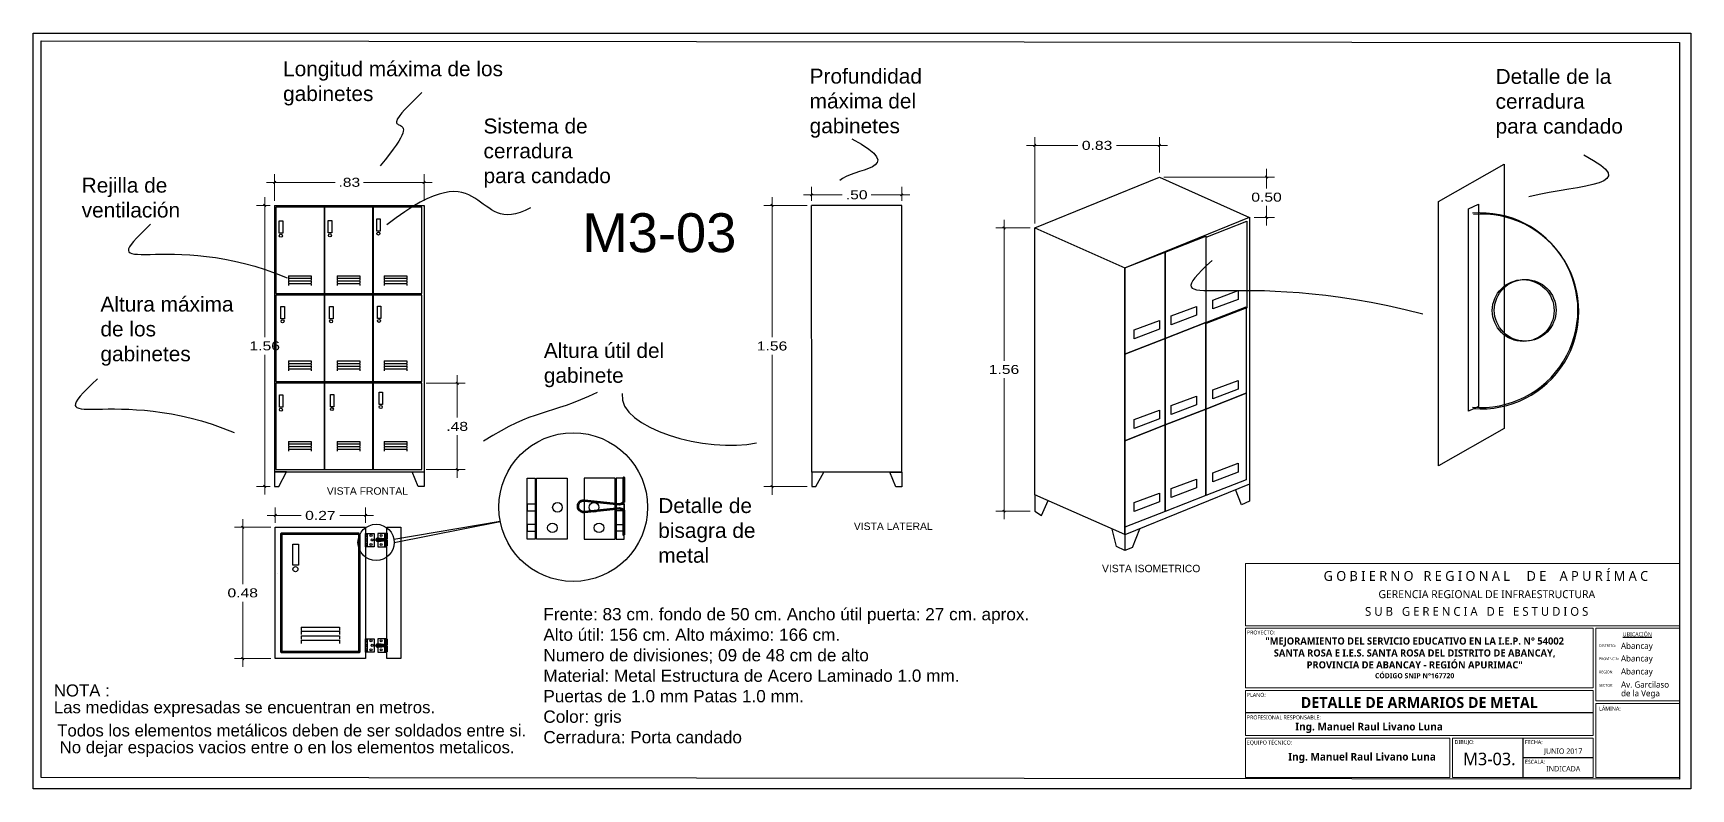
# Model space of a CAD drawing. Header units: inches. Extents: x 2.8 to 12, y 0.4 to 15.1.
# Drawn here: x 2.79 to 12, y 5.68 to 9.88 of the extents above; entities that cross this region are included whole.
import ezdxf

# ---------------------------------------------------------------- set-up
doc = ezdxf.new("R2010")
doc.units = ezdxf.units.IN
doc.header["$MEASUREMENT"] = 0
doc.layers.add('LINEAS_IND.', color=252, linetype='Continuous', lineweight=5)
doc.layers.add('MEMBRETE', color=7, linetype='Continuous')
doc.layers.add('PDF_Texto', color=7, linetype='Continuous')
doc.styles.add('Generales', font='trebuc.ttf', dxfattribs={"height": 0.1})
doc.styles.add('PDF Arial', font='arial.ttf')
doc.styles.add('Santa Rosa 1 50', font='trebuc.ttf')
doc.styles.get("Standard").update_dxf_attribs({"font": 'arial.ttf'})
doc.styles.add('TM-DIM', font='GOTHIC.TTF', dxfattribs={"width": 1.3})
doc.dimstyles.new('TM-25-4', dxfattribs={"dimscale": 0.25, "dimtxt": 0.2, "dimasz": 0.051, "dimexe": 0.18, "dimexo": 0.1, "dimgap": 0.09, "dimtad": 0, "dimtih": 1, "dimtoh": 1, "dimzin": 4, "dimdsep": 46, "dimtxsty": 'TM-DIM', "dimblk": 'OBLIQUE', "dimcen": 0.05, "dimdle": 0.18, "dimclrd": 1, "dimclre": 1, "dimclrt": 7, "dimadec": 0, "dimazin": 0, "dimtfac": 1, "dimtix": 1, "dimtmove": 2, "dimatfit": 3, "dimldrblk": 'OBLIQUE', "dimfxl": 1, "dimtolj": 1, "dimtzin": 4, "dimlwd": 0, "dimlwe": 0, "dimarcsym": 0})

# ---------------------------------------------------------------- blocks, each defined once
blk = doc.blocks.new('_Oblique')
at = {"color": 0, "linetype": 'ByBlock', "lineweight": -2}
blk.add_line((-0.5, -0.5), (0.5, 0.5), dxfattribs=at)
blk = doc.blocks.new('*D12')
at = {"color": 1, "lineweight": 0, "transparency": 16777216}
for p, q in [((4.0807, 8.9685), (4.0807, 8.1923)), ((4.1104, 8.9235), (4.0357, 8.9235)), ((4.0807, 7.3185), (4.0807, 8.0947)), ((4.1104, 7.3635), (4.0357, 7.3635))]:
    blk.add_line(p, q, dxfattribs=at)
at = {"layer": 'Defpoints', "color": 0, "transparency": 16777216}
for p in [(4.1354, 8.9235), (4.0807, 7.3635), (4.1354, 7.3635)]:
    blk.add_point(p, dxfattribs=at)
at = {"color": 1, "lineweight": 0, "transparency": 16777216, "xscale": 0.01275, "yscale": 0.01275, "zscale": 0.01275}
for p, rotation in [((4.0807, 8.9235), 90), ((4.0807, 7.3635), 270)]:
    blk.add_blockref('_Oblique', p, dxfattribs=dict(at, rotation=rotation))
at = {"color": 7, "transparency": 16777216, "insert": (4.0807, 8.1435), "char_height": 0.05, "attachment_point": 5, "style": 'TM-DIM'}
blk.add_mtext('\\A1;1.56', dxfattribs=at)
blk = doc.blocks.new('*D13')
at = {"color": 1, "lineweight": 0, "transparency": 16777216}
for p, q in [((7.1172, 8.9485), (7.1172, 9.0274)), ((7.6172, 8.9485), (7.6172, 9.0274)), ((7.0722, 8.9824), (7.2876, 8.9824)), ((7.6622, 8.9824), (7.4468, 8.9824))]:
    blk.add_line(p, q, dxfattribs=at)
at = {"layer": 'Defpoints', "color": 0, "transparency": 16777216}
for p in [(7.6172, 8.9824), (7.1172, 8.9235), (7.6172, 8.9235)]:
    blk.add_point(p, dxfattribs=at)
at = {"color": 1, "lineweight": 0, "transparency": 16777216, "xscale": 0.01275, "yscale": 0.01275, "zscale": 0.01275, "rotation": 180}
blk.add_blockref('_Oblique', (7.1172, 8.9824), dxfattribs=at)
at = {"color": 1, "lineweight": 0, "transparency": 16777216, "xscale": 0.01275, "yscale": 0.01275, "zscale": 0.01275}
blk.add_blockref('_Oblique', (7.6172, 8.9824), dxfattribs=at)
at = {"color": 7, "transparency": 16777216, "insert": (7.3672, 8.9824), "char_height": 0.05, "attachment_point": 5, "style": 'TM-DIM'}
blk.add_mtext('\\A1;.50', dxfattribs=at)
blk = doc.blocks.new('*D14')
at = {"color": 1, "lineweight": 0, "transparency": 16777216}
for p, q in [((6.8974, 8.9685), (6.8974, 8.1914)), ((7.0922, 8.9235), (6.8524, 8.9235)), ((6.8974, 7.3168), (6.8974, 8.0939)), ((7.0922, 7.3618), (6.8524, 7.3618))]:
    blk.add_line(p, q, dxfattribs=at)
at = {"layer": 'Defpoints', "color": 0, "transparency": 16777216}
for p in [(7.1172, 8.9235), (6.8974, 7.3618), (7.1172, 7.3618)]:
    blk.add_point(p, dxfattribs=at)
at = {"color": 1, "lineweight": 0, "transparency": 16777216, "xscale": 0.01275, "yscale": 0.01275, "zscale": 0.01275}
for p, rotation in [((6.8974, 8.9235), 90), ((6.8974, 7.3618), 270)]:
    blk.add_blockref('_Oblique', p, dxfattribs=dict(at, rotation=rotation))
at = {"color": 7, "transparency": 16777216, "insert": (6.8974, 8.1426), "char_height": 0.05, "attachment_point": 5, "style": 'TM-DIM'}
blk.add_mtext('\\A1;1.56', dxfattribs=at)
blk = doc.blocks.new('*D18')
at = {"color": 1, "lineweight": 0, "transparency": 16777216}
for p, q in [((4.0904, 9.0516), (4.4711, 9.0516)), ((4.1354, 8.9485), (4.1354, 9.0966)), ((5.0104, 9.0516), (4.6297, 9.0516)), ((4.9654, 8.9485), (4.9654, 9.0966))]:
    blk.add_line(p, q, dxfattribs=at)
at = {"layer": 'Defpoints', "color": 0, "transparency": 16777216}
for p in [(4.9654, 9.0516), (4.1354, 8.9235), (4.9654, 8.9235)]:
    blk.add_point(p, dxfattribs=at)
at = {"color": 1, "lineweight": 0, "transparency": 16777216, "xscale": 0.01275, "yscale": 0.01275, "zscale": 0.01275, "rotation": 180}
blk.add_blockref('_Oblique', (4.1354, 9.0516), dxfattribs=at)
at = {"color": 1, "lineweight": 0, "transparency": 16777216, "xscale": 0.01275, "yscale": 0.01275, "zscale": 0.01275}
blk.add_blockref('_Oblique', (4.9654, 9.0516), dxfattribs=at)
at = {"color": 7, "transparency": 16777216, "insert": (4.5504, 9.0516), "char_height": 0.05, "attachment_point": 5, "style": 'TM-DIM'}
blk.add_mtext('\\A1;.83', dxfattribs=at)
blk = doc.blocks.new('*D19')
at = {"color": 1, "lineweight": 0, "transparency": 16777216}
for p, q in [((4.9776, 7.9362), (5.1943, 7.9362)), ((5.1493, 7.9812), (5.1493, 7.745)), ((5.1493, 7.4112), (5.1493, 7.6475)), ((4.9776, 7.4562), (5.1943, 7.4562))]:
    blk.add_line(p, q, dxfattribs=at)
at = {"layer": 'Defpoints', "color": 0, "transparency": 16777216}
for p in [(4.9526, 7.9362), (4.9526, 7.4562), (5.1493, 7.4562)]:
    blk.add_point(p, dxfattribs=at)
at = {"color": 1, "lineweight": 0, "transparency": 16777216, "xscale": 0.01275, "yscale": 0.01275, "zscale": 0.01275}
for p, rotation in [((5.1493, 7.9362), 90), ((5.1493, 7.4562), 270)]:
    blk.add_blockref('_Oblique', p, dxfattribs=dict(at, rotation=rotation))
at = {"color": 7, "transparency": 16777216, "insert": (5.1493, 7.6962), "char_height": 0.05, "attachment_point": 5, "style": 'TM-DIM'}
blk.add_mtext('\\A1;.48', dxfattribs=at)
blk = doc.blocks.new('*D31')
at = {"color": 1, "lineweight": 0, "transparency": 16777216}
for p, q in [((8.1852, 8.8436), (8.1852, 8.0609)), ((8.3309, 8.7986), (8.1402, 8.7986)), ((8.1852, 7.1807), (8.1852, 7.9634)), ((8.3309, 7.2257), (8.1402, 7.2257))]:
    blk.add_line(p, q, dxfattribs=at)
at = {"layer": 'Defpoints', "color": 0, "transparency": 16777216}
for p in [(8.3559, 8.7986), (8.1852, 7.2257), (8.3559, 7.2257)]:
    blk.add_point(p, dxfattribs=at)
at = {"color": 1, "lineweight": 0, "transparency": 16777216, "xscale": 0.01275, "yscale": 0.01275, "zscale": 0.01275}
for p, rotation in [((8.1852, 8.7986), 90), ((8.1852, 7.2257), 270)]:
    blk.add_blockref('_Oblique', p, dxfattribs=dict(at, rotation=rotation))
at = {"color": 7, "transparency": 16777216, "insert": (8.1852, 8.0122), "char_height": 0.05, "attachment_point": 5, "style": 'TM-DIM'}
blk.add_mtext('\\A1;1.56', dxfattribs=at)
blk = doc.blocks.new('*D32')
at = {"color": 1, "lineweight": 0, "transparency": 16777216}
for p, q in [((8.3559, 8.8236), (8.3559, 9.3017)), ((9.0479, 9.1059), (9.0479, 9.3017)), ((8.3109, 9.2567), (8.5948, 9.2567)), ((9.0929, 9.2567), (8.809, 9.2567))]:
    blk.add_line(p, q, dxfattribs=at)
at = {"layer": 'Defpoints', "color": 0, "transparency": 16777216}
for p in [(9.0479, 9.2567), (9.0479, 9.0809), (8.3559, 8.7986)]:
    blk.add_point(p, dxfattribs=at)
at = {"color": 1, "lineweight": 0, "transparency": 16777216, "xscale": 0.01275, "yscale": 0.01275, "zscale": 0.01275, "rotation": 180}
blk.add_blockref('_Oblique', (8.3559, 9.2567), dxfattribs=at)
at = {"color": 1, "lineweight": 0, "transparency": 16777216, "xscale": 0.01275, "yscale": 0.01275, "zscale": 0.01275}
blk.add_blockref('_Oblique', (9.0479, 9.2567), dxfattribs=at)
at = {"color": 7, "transparency": 16777216, "insert": (8.7019, 9.2567), "char_height": 0.05, "attachment_point": 5, "style": 'TM-DIM'}
blk.add_mtext('\\A1;0.83', dxfattribs=at)
blk = doc.blocks.new('*D33')
at = {"color": 1, "lineweight": 0, "transparency": 16777216}
for p, q in [((3.9584, 7.1816), (3.9584, 6.8204)), ((4.1139, 7.1366), (3.9134, 7.1366)), ((3.9584, 6.3618), (3.9584, 6.7229)), ((4.1139, 6.4068), (3.9134, 6.4068))]:
    blk.add_line(p, q, dxfattribs=at)
at = {"layer": 'Defpoints', "color": 0, "transparency": 16777216}
for p in [(4.1389, 7.1366), (3.9584, 6.4068), (4.1389, 6.4068)]:
    blk.add_point(p, dxfattribs=at)
at = {"color": 1, "lineweight": 0, "transparency": 16777216, "xscale": 0.01275, "yscale": 0.01275, "zscale": 0.01275}
for p, rotation in [((3.9584, 7.1366), 90), ((3.9584, 6.4068), 270)]:
    blk.add_blockref('_Oblique', p, dxfattribs=dict(at, rotation=rotation))
at = {"color": 7, "transparency": 16777216, "insert": (3.9584, 6.7717), "char_height": 0.05, "attachment_point": 5, "style": 'TM-DIM'}
blk.add_mtext('\\A1;0.48', dxfattribs=at)
blk = doc.blocks.new('*D34')
at = {"color": 1, "lineweight": 0, "transparency": 16777216}
for p, q in [((4.0939, 7.2019), (4.2821, 7.2019)), ((4.1389, 7.1616), (4.1389, 7.2469)), ((4.6855, 7.2019), (4.4973, 7.2019)), ((4.6405, 7.1616), (4.6405, 7.2469))]:
    blk.add_line(p, q, dxfattribs=at)
at = {"layer": 'Defpoints', "color": 0, "transparency": 16777216}
for p in [(4.6405, 7.2019), (4.1389, 7.1366), (4.6405, 7.1366)]:
    blk.add_point(p, dxfattribs=at)
at = {"color": 1, "lineweight": 0, "transparency": 16777216, "xscale": 0.01275, "yscale": 0.01275, "zscale": 0.01275, "rotation": 180}
blk.add_blockref('_Oblique', (4.1389, 7.2019), dxfattribs=at)
at = {"color": 1, "lineweight": 0, "transparency": 16777216, "xscale": 0.01275, "yscale": 0.01275, "zscale": 0.01275}
blk.add_blockref('_Oblique', (4.6405, 7.2019), dxfattribs=at)
at = {"color": 7, "transparency": 16777216, "insert": (4.3897, 7.2019), "char_height": 0.05, "attachment_point": 5, "style": 'TM-DIM'}
blk.add_mtext('\\A1;0.27', dxfattribs=at)
blk = doc.blocks.new('*D35')
at = {"color": 1, "lineweight": 0, "transparency": 16777216}
for p, q in [((9.6428, 9.1259), (9.6428, 9.0179)), ((9.0729, 9.0809), (9.6878, 9.0809)), ((9.5735, 8.8573), (9.6878, 8.8573)), ((9.6428, 8.8123), (9.6428, 8.9204))]:
    blk.add_line(p, q, dxfattribs=at)
at = {"layer": 'Defpoints', "color": 0, "transparency": 16777216}
for p in [(9.0479, 9.0809), (9.5485, 8.8573), (9.6428, 8.8573)]:
    blk.add_point(p, dxfattribs=at)
at = {"color": 1, "lineweight": 0, "transparency": 16777216, "xscale": 0.01275, "yscale": 0.01275, "zscale": 0.01275}
for p, rotation in [((9.6428, 9.0809), 90), ((9.6428, 8.8573), 270)]:
    blk.add_blockref('_Oblique', p, dxfattribs=dict(at, rotation=rotation))
at = {"color": 7, "transparency": 16777216, "insert": (9.6428, 8.9691), "char_height": 0.05, "attachment_point": 5, "style": 'TM-DIM'}
blk.add_mtext('\\A1;0.50', dxfattribs=at)

msp = doc.modelspace()

# ---------------------------------------------------------------- linework, layer by layer
at = {"color": 5}
for p, q in [((8.3559, 8.7986), (9.0479, 9.0809)), ((9.0479, 9.0809), (9.5485, 8.8573)), ((4.1354, 8.9235), (4.1354, 7.3635)), ((4.1354, 8.9235), (4.9654, 8.9235)), ((4.4117, 8.9146), (4.1417, 8.9146)), ((4.1417, 8.9146), (4.1417, 8.4346)), ((4.6817, 8.9146), (4.4117, 8.9146)), ((4.4117, 8.9146), (4.4117, 8.4346)), ((4.4117, 8.4346), (4.4117, 8.9146)), ((4.6817, 8.4346), (4.6817, 8.9146)), ((4.9526, 8.9146), (4.6826, 8.9146)), ((4.6826, 8.9146), (4.6826, 8.4346)), ((4.9526, 8.4346), (4.9526, 8.9146)), ((4.9654, 8.9235), (4.9654, 7.4434)), ((7.6172, 8.9235), (7.1172, 8.9235)), ((7.1175, 7.4417), (7.1172, 8.9235)), ((7.6172, 7.442), (7.6172, 8.9235)), ((4.213, 8.5333), (4.339, 8.5333)), ((4.213, 8.5333), (4.213, 8.5222)), ((4.213, 8.5195), (4.339, 8.5195)), ((4.213, 8.5195), (4.213, 8.5083)), ((4.213, 8.5046), (4.339, 8.5046)), ((4.213, 8.5046), (4.213, 8.4934)), ((4.213, 8.4899), (4.339, 8.4899)), ((4.213, 8.4899), (4.213, 8.4787)), ((4.339, 8.5333), (4.339, 8.5222)), ((4.339, 8.5195), (4.339, 8.5083)), ((4.339, 8.5046), (4.339, 8.4934)), ((4.339, 8.4899), (4.339, 8.4787)), ((4.4832, 8.5333), (4.6092, 8.5333)), ((4.4832, 8.5333), (4.4832, 8.5222)), ((4.4832, 8.5195), (4.6092, 8.5195)), ((4.4832, 8.5195), (4.4832, 8.5083)), ((4.4832, 8.5046), (4.6092, 8.5046)), ((4.4832, 8.5046), (4.4832, 8.4934)), ((4.4832, 8.4899), (4.6092, 8.4899)), ((4.4832, 8.4899), (4.4832, 8.4787)), ((4.6092, 8.5333), (4.6092, 8.5222)), ((4.6092, 8.5195), (4.6092, 8.5083)), ((4.6092, 8.5046), (4.6092, 8.4934)), ((4.6092, 8.4899), (4.6092, 8.4787)), ((4.744, 8.5333), (4.8701, 8.5333)), ((4.744, 8.5333), (4.744, 8.5222)), ((4.744, 8.5195), (4.8701, 8.5195)), ((4.744, 8.5195), (4.744, 8.5083)), ((4.744, 8.5046), (4.8701, 8.5046)), ((4.744, 8.5046), (4.744, 8.4934)), ((4.744, 8.4899), (4.8701, 8.4899)), ((4.744, 8.4899), (4.744, 8.4787)), ((4.8701, 8.5333), (4.8701, 8.5222)), ((4.8701, 8.5195), (4.8701, 8.5083)), ((4.8701, 8.5046), (4.8701, 8.4934)), ((4.8701, 8.4899), (4.8701, 8.4787)), ((4.1417, 8.4346), (4.4117, 8.4346)), ((4.4117, 8.4253), (4.1417, 8.4253)), ((4.1417, 8.4253), (4.1417, 7.9453)), ((4.4117, 8.4346), (4.6817, 8.4346)), ((4.6817, 8.4253), (4.4117, 8.4253)), ((4.4117, 8.4253), (4.4117, 7.9453)), ((4.4117, 7.9453), (4.4117, 8.4253)), ((4.6817, 7.9453), (4.6817, 8.4253)), ((4.6826, 8.4346), (4.9526, 8.4346)), ((4.9526, 8.4253), (4.6826, 8.4253)), ((4.6826, 8.4253), (4.6826, 7.9453)), ((4.9526, 7.9453), (4.9526, 8.4253)), ((4.213, 8.06), (4.339, 8.06)), ((4.213, 8.06), (4.213, 8.0488)), ((4.213, 8.0462), (4.339, 8.0462)), ((4.213, 8.0462), (4.213, 8.035)), ((4.213, 8.0313), (4.339, 8.0313)), ((4.213, 8.0313), (4.213, 8.0201)), ((4.213, 8.0166), (4.339, 8.0166)), ((4.213, 8.0166), (4.213, 8.0054)), ((4.339, 8.06), (4.339, 8.0488)), ((4.339, 8.0462), (4.339, 8.035)), ((4.339, 8.0313), (4.339, 8.0201)), ((4.339, 8.0166), (4.339, 8.0054)), ((4.4832, 8.06), (4.6092, 8.06)), ((4.4832, 8.06), (4.4832, 8.0488)), ((4.4832, 8.0462), (4.6092, 8.0462)), ((4.4832, 8.0462), (4.4832, 8.035)), ((4.4832, 8.0313), (4.6092, 8.0313)), ((4.4832, 8.0313), (4.4832, 8.0201)), ((4.4832, 8.0166), (4.6092, 8.0166)), ((4.4832, 8.0166), (4.4832, 8.0054)), ((4.6092, 8.06), (4.6092, 8.0488)), ((4.6092, 8.0462), (4.6092, 8.035)), ((4.6092, 8.0313), (4.6092, 8.0201)), ((4.6092, 8.0166), (4.6092, 8.0054)), ((4.744, 8.06), (4.8701, 8.06)), ((4.744, 8.06), (4.744, 8.0488)), ((4.744, 8.0462), (4.8701, 8.0462)), ((4.744, 8.0462), (4.744, 8.035)), ((4.744, 8.0313), (4.8701, 8.0313)), ((4.744, 8.0313), (4.744, 8.0201)), ((4.744, 8.0166), (4.8701, 8.0166)), ((4.744, 8.0166), (4.744, 8.0054)), ((4.8701, 8.06), (4.8701, 8.0488)), ((4.8701, 8.0462), (4.8701, 8.035)), ((4.8701, 8.0313), (4.8701, 8.0201)), ((4.8701, 8.0166), (4.8701, 8.0054)), ((4.1417, 7.9453), (4.4117, 7.9453)), ((4.4117, 7.9362), (4.1417, 7.9362)), ((4.1417, 7.9362), (4.1417, 7.4562)), ((4.4117, 7.9453), (4.6817, 7.9453)), ((4.6817, 7.9362), (4.4117, 7.9362)), ((4.4117, 7.9362), (4.4117, 7.4562)), ((4.4117, 7.4562), (4.4117, 7.9362)), ((4.6817, 7.4562), (4.6817, 7.9362)), ((4.6826, 7.9453), (4.9526, 7.9453)), ((4.9526, 7.9362), (4.6826, 7.9362)), ((4.6826, 7.9362), (4.6826, 7.4562)), ((4.9526, 7.4562), (4.9526, 7.9362)), ((4.213, 7.613), (4.339, 7.613)), ((4.213, 7.613), (4.213, 7.6018)), ((4.213, 7.5992), (4.339, 7.5992)), ((4.213, 7.5992), (4.213, 7.588)), ((4.213, 7.5843), (4.339, 7.5843)), ((4.213, 7.5843), (4.213, 7.5731)), ((4.213, 7.5696), (4.339, 7.5696)), ((4.213, 7.5696), (4.213, 7.5584)), ((4.339, 7.613), (4.339, 7.6018)), ((4.339, 7.5992), (4.339, 7.588)), ((4.339, 7.5843), (4.339, 7.5731)), ((4.339, 7.5696), (4.339, 7.5584)), ((4.4832, 7.613), (4.6092, 7.613)), ((4.4832, 7.613), (4.4832, 7.6018)), ((4.4832, 7.5992), (4.6092, 7.5992)), ((4.4832, 7.5992), (4.4832, 7.588)), ((4.4832, 7.5843), (4.6092, 7.5843)), ((4.4832, 7.5843), (4.4832, 7.5731)), ((4.4832, 7.5696), (4.6092, 7.5696)), ((4.4832, 7.5696), (4.4832, 7.5584)), ((4.6092, 7.613), (4.6092, 7.6018)), ((4.6092, 7.5992), (4.6092, 7.588)), ((4.6092, 7.5843), (4.6092, 7.5731)), ((4.6092, 7.5696), (4.6092, 7.5584)), ((4.744, 7.613), (4.8701, 7.613)), ((4.744, 7.613), (4.744, 7.6018)), ((4.744, 7.5992), (4.8701, 7.5992)), ((4.744, 7.5992), (4.744, 7.588)), ((4.744, 7.5843), (4.8701, 7.5843)), ((4.744, 7.5843), (4.744, 7.5731)), ((4.744, 7.5696), (4.8701, 7.5696)), ((4.744, 7.5696), (4.744, 7.5584)), ((4.8701, 7.613), (4.8701, 7.6018)), ((4.8701, 7.5992), (4.8701, 7.588)), ((4.8701, 7.5843), (4.8701, 7.5731)), ((4.8701, 7.5696), (4.8701, 7.5584)), ((4.1417, 7.4562), (4.4117, 7.4562)), ((4.4117, 7.4562), (4.6817, 7.4562)), ((4.6826, 7.4562), (4.9526, 7.4562)), ((4.2023, 7.4434), (4.1354, 7.4434)), ((4.1354, 7.4434), (4.1354, 7.3635)), ((4.1354, 7.4434), (4.9654, 7.4434)), ((4.1354, 7.3635), (4.1581, 7.3635)), ((4.1581, 7.3635), (4.2023, 7.4434)), ((4.9322, 7.3631), (4.8988, 7.4434)), ((4.8988, 7.4434), (4.9654, 7.4434)), ((4.9657, 7.3631), (4.9322, 7.3631)), ((4.9657, 7.4434), (4.9657, 7.3631)), ((7.6175, 7.4417), (7.1175, 7.4417)), ((7.1844, 7.4417), (7.1175, 7.4417)), ((7.1175, 7.4417), (7.1175, 7.3618)), ((7.1402, 7.3618), (7.1844, 7.4417)), ((7.5841, 7.3614), (7.5506, 7.4417)), ((7.5506, 7.4417), (7.6172, 7.4417)), ((7.6175, 7.4417), (7.6175, 7.3614)), ((9.549, 7.3756), (9.549, 7.281)), ((7.1175, 7.3618), (7.1402, 7.3618)), ((7.6175, 7.3614), (7.5841, 7.3614)), ((8.3559, 7.3172), (8.3559, 7.2257)), ((8.3934, 7.202), (8.4299, 7.2843)), ((9.5041, 7.2609), (9.4714, 7.3456)), ((9.549, 7.281), (9.5041, 7.2609)), ((8.3559, 7.2257), (8.3934, 7.202)), ((5.3882, 7.1683), (4.798, 7.069)), ((4.7994, 7.0523), (5.3882, 7.1683)), ((8.8099, 7.0286), (8.7859, 7.1263)), ((8.8559, 7.0947), (8.8559, 7.0068)), ((8.8981, 7.0238), (8.9397, 7.1271)), ((8.8559, 7.0068), (8.8099, 7.0286)), ((8.8981, 7.0238), (8.8559, 7.0068)), ((4.2837, 6.582), (4.4955, 6.582)), ((4.2837, 6.582), (4.2837, 6.5633)), ((4.2837, 6.5588), (4.4955, 6.5588)), ((4.2837, 6.5588), (4.2837, 6.54)), ((4.4955, 6.582), (4.4955, 6.5633)), ((4.4955, 6.5588), (4.4955, 6.54)), ((4.2837, 6.5337), (4.4955, 6.5337)), ((4.2837, 6.5337), (4.2837, 6.5149)), ((4.2837, 6.509), (4.4955, 6.509)), ((4.2837, 6.509), (4.2837, 6.4902)), ((4.4955, 6.5337), (4.4955, 6.5149)), ((4.4955, 6.509), (4.4955, 6.4902))]:
    msp.add_line(p, q, dxfattribs=at)
for points in [[(2.795, 9.8802), (11.9986, 9.8802), (11.9986, 5.6836), (2.795, 5.6836)], [(2.8387, 9.8371), (11.9362, 9.8274), (11.9362, 5.7365), (2.8387, 5.7462)], [(10.5978, 8.9457), (10.9623, 9.1535), (10.9623, 7.6848), (10.5978, 7.4769)], [(10.7643, 8.9048), (10.819, 8.9312), (10.819, 7.8071), (10.7643, 7.7807)], [(4.1613, 8.8376), (4.1805, 8.8376), (4.1805, 8.7691), (4.1613, 8.7691)], [(4.4338, 8.8392), (4.4529, 8.8392), (4.4529, 8.7707), (4.4338, 8.7707)], [(4.7031, 8.8493), (4.7222, 8.8493), (4.7222, 8.7809), (4.7031, 8.7809)], [(8.8559, 8.5767), (9.549, 8.8575), (9.549, 7.3756), (8.8559, 7.0947)], [(8.3559, 8.7986), (8.8559, 8.5767), (8.8559, 7.0952), (8.3559, 7.3172)], [(9.0808, 8.6646), (9.3056, 8.7526), (9.3056, 8.2726), (9.0808, 8.1846)], [(9.3077, 8.7474), (9.5326, 8.8353), (9.5326, 8.3553), (9.3077, 8.2674)], [(8.8559, 8.5767), (9.0808, 8.6646), (9.0808, 8.1846), (8.8559, 8.0967)], [(9.3449, 8.3975), (9.4845, 8.4504), (9.4845, 8.4014), (9.3449, 8.3485)], [(4.1708, 8.3623), (4.1899, 8.3623), (4.1899, 8.2938), (4.1708, 8.2938)], [(4.4407, 8.3623), (4.4599, 8.3623), (4.4599, 8.2938), (4.4407, 8.2938)], [(4.7065, 8.3644), (4.7257, 8.3644), (4.7257, 8.2959), (4.7065, 8.2959)], [(8.9085, 8.2325), (9.0482, 8.2853), (9.0482, 8.2363), (8.9085, 8.1834)], [(9.114, 8.3102), (9.2536, 8.363), (9.2536, 8.314), (9.114, 8.2612)], [(9.3056, 8.2726), (9.5305, 8.3606), (9.5305, 7.8806), (9.3056, 7.7926)], [(9.0808, 8.1846), (9.3056, 8.2726), (9.3056, 7.7926), (9.0808, 7.7046)], [(8.8559, 8.0967), (9.0808, 8.1846), (9.0808, 7.7046), (8.8559, 7.6167)], [(9.3449, 7.8992), (9.4845, 7.952), (9.4845, 7.903), (9.3449, 7.8502)], [(4.162, 7.8712), (4.1811, 7.8712), (4.1811, 7.8027), (4.162, 7.8027)], [(4.445, 7.8744), (4.4641, 7.8744), (4.4641, 7.8059), (4.445, 7.8059)], [(4.716, 7.8864), (4.7351, 7.8864), (4.7351, 7.8179), (4.716, 7.8179)], [(9.114, 7.8118), (9.2536, 7.8647), (9.2536, 7.8157), (9.114, 7.7628)], [(9.3056, 7.7926), (9.5305, 7.8806), (9.5305, 7.4006), (9.3056, 7.3126)], [(8.9085, 7.7341), (9.0482, 7.787), (9.0482, 7.7379), (8.9085, 7.6851)], [(9.0808, 7.7046), (9.3056, 7.7926), (9.3056, 7.3126), (9.0808, 7.2246)], [(8.8559, 7.6167), (9.0808, 7.7046), (9.0808, 7.2246), (8.8559, 7.1367)], [(9.3449, 7.4385), (9.4845, 7.4914), (9.4845, 7.4423), (9.3449, 7.3895)], [(5.5383, 7.4096), (5.5822, 7.4096), (5.5822, 7.0705), (5.5383, 7.0705)], [(5.5889, 7.4096), (5.7607, 7.4096), (5.7607, 7.0705), (5.5889, 7.0705)], [(6.0259, 7.4096), (5.8542, 7.4096), (5.8542, 7.0705), (6.0259, 7.0705)], [(6.0765, 7.4096), (6.0326, 7.4096), (6.0326, 7.0705), (6.0765, 7.0705)], [(9.114, 7.3512), (9.2536, 7.404), (9.2536, 7.355), (9.114, 7.3021)], [(8.9085, 7.2735), (9.0482, 7.3263), (9.0482, 7.2773), (8.9085, 7.2244)], [(5.5889, 7.2638), (5.5383, 7.2638), (5.5383, 7.2269), (5.5889, 7.2269)], [(6.0259, 7.2638), (6.0766, 7.2638), (6.0766, 7.2269), (6.0259, 7.2269)], [(4.1389, 7.1366), (4.6405, 7.1366), (4.6405, 6.4068), (4.1389, 6.4068)], [(4.1741, 7.1014), (4.6054, 7.1014), (4.6054, 6.4419), (4.1741, 6.4419)], [(4.6405, 7.1014), (4.6501, 7.1014), (4.6501, 7.0274), (4.6405, 7.0274)], [(4.6516, 7.095), (4.6405, 7.095), (4.6405, 7.0869), (4.6516, 7.0869)], [(4.6516, 7.1014), (4.6891, 7.1014), (4.6891, 7.0274), (4.6516, 7.0274)], [(4.747, 7.1014), (4.7095, 7.1014), (4.7095, 7.0274), (4.747, 7.0274)], [(4.747, 7.095), (4.758, 7.095), (4.758, 7.0869), (4.747, 7.0869)], [(4.758, 7.1014), (4.7484, 7.1014), (4.7484, 7.0274), (4.758, 7.0274)], [(4.758, 7.1366), (4.8363, 7.1366), (4.8363, 6.4068), (4.758, 6.4068)], [(5.5887, 7.1516), (5.5383, 7.1516), (5.5383, 7.1146), (5.5887, 7.1146)], [(6.0261, 7.1516), (6.0765, 7.1516), (6.0765, 7.1146), (6.0261, 7.1146)], [(4.2365, 7.0416), (4.2686, 7.0416), (4.2686, 6.9265), (4.2365, 6.9265)], [(4.6516, 7.0696), (4.6405, 7.0696), (4.6405, 7.0615), (4.6516, 7.0615)], [(4.6515, 7.0451), (4.6405, 7.0451), (4.6405, 7.037), (4.6515, 7.037)], [(4.747, 7.0696), (4.758, 7.0696), (4.758, 7.0615), (4.747, 7.0615)], [(4.747, 7.0451), (4.758, 7.0451), (4.758, 7.037), (4.747, 7.037)], [(4.6405, 6.5159), (4.6501, 6.5159), (4.6501, 6.4419), (4.6405, 6.4419)], [(4.6516, 6.5095), (4.6405, 6.5095), (4.6405, 6.5015), (4.6516, 6.5015)], [(4.6516, 6.4841), (4.6405, 6.4841), (4.6405, 6.4761), (4.6516, 6.4761)], [(4.6515, 6.4596), (4.6405, 6.4596), (4.6405, 6.4516), (4.6515, 6.4516)], [(4.6516, 6.5159), (4.6891, 6.5159), (4.6891, 6.4419), (4.6516, 6.4419)], [(4.747, 6.5159), (4.7095, 6.5159), (4.7095, 6.4419), (4.747, 6.4419)], [(4.747, 6.5095), (4.758, 6.5095), (4.758, 6.5015), (4.747, 6.5015)], [(4.747, 6.4841), (4.758, 6.4841), (4.758, 6.4761), (4.747, 6.4761)], [(4.747, 6.4596), (4.758, 6.4596), (4.758, 6.4516), (4.747, 6.4516)], [(4.758, 6.5159), (4.7484, 6.5159), (4.7484, 6.4419), (4.758, 6.4419)]]:
    msp.add_lwpolyline(points, close=True, dxfattribs=at)
at = {"color": 5, "lineweight": 60}
for points in [[(6.0765, 7.2752), (6.0765, 7.4108), (6.0723, 7.4108), (6.0723, 7.2752)], [(6.0765, 7.0941), (6.0765, 7.2297), (6.0723, 7.2297), (6.0723, 7.0941)], [(4.6054, 7.1014), (4.6054, 6.4419), (4.1741, 6.4419), (4.1741, 7.1014)], [(4.758, 7.0721), (4.758, 7.1017), (4.7571, 7.1017), (4.7571, 7.0721)], [(4.758, 7.0325), (4.758, 7.0621), (4.7571, 7.0621), (4.7571, 7.0325)], [(4.758, 6.4842), (4.758, 6.5138), (4.7571, 6.5138), (4.7571, 6.4842)], [(4.758, 6.4447), (4.758, 6.4743), (4.7571, 6.4743), (4.7571, 6.4447)]]:
    msp.add_lwpolyline(points, close=True, dxfattribs=at)
for points in [[(6.0723, 7.2297, 0.253417), (6.0506, 7.2397), (5.8559, 7.2201, -1.101637), (5.8563, 7.2854), (6.0508, 7.2649, 0.238425), (6.0723, 7.2752)], [(4.7571, 7.0621, 0.253417), (4.7524, 7.0643), (4.7098, 7.06, -1.101637), (4.7099, 7.0743), (4.7524, 7.0698, 0.238425), (4.7571, 7.0721)], [(4.7571, 6.4743, 0.253417), (4.7524, 6.4765), (4.7098, 6.4722, -1.101637), (4.7099, 6.4865), (4.7524, 6.482, 0.238425), (4.7571, 6.4842)]]:
    msp.add_lwpolyline(points, format="xyb", dxfattribs=at)
at = {"color": 5}
msp.add_lwpolyline([(4.1522, 6.8804), (4.1522, 6.8804)], dxfattribs=at)
for centre, radius in [((4.17, 8.7555), 0.00846), ((4.4425, 8.7571), 0.00846), ((4.7118, 8.7673), 0.00846), ((11.0678, 8.3398), 0.1715), ((11.0789, 8.3413), 0.1715), ((4.1795, 8.2802), 0.00846), ((4.4494, 8.2802), 0.00846), ((4.7152, 8.2823), 0.00846), ((4.1706, 7.7891), 0.00846), ((4.4537, 7.7923), 0.00846), ((4.7247, 7.8043), 0.00846), ((5.7934, 7.248), 0.4129), ((5.706, 7.2468), 0.0268), ((5.9088, 7.2468), 0.0268), ((4.6989, 7.0523), 0.1005), ((4.671, 7.091), 0.00584), ((4.7275, 7.091), 0.00584), ((5.678, 7.1331), 0.0268), ((5.9369, 7.1331), 0.0268), ((4.671, 7.041), 0.00584), ((4.6771, 7.0659), 0.00584), ((4.7214, 7.0659), 0.00584), ((4.7275, 7.041), 0.00584), ((4.2511, 6.9037), 0.0142), ((4.671, 6.5055), 0.00584), ((4.671, 6.4556), 0.00584), ((4.6771, 6.4804), 0.00584), ((4.7214, 6.4804), 0.00584), ((4.7275, 6.5055), 0.00584), ((4.7275, 6.4556), 0.00584)]:
    msp.add_circle(centre, radius, dxfattribs=at)
for centre in [(10.8308, 8.3413), (10.8358, 8.3346)]:
    msp.add_arc(centre, 0.5407, 265.31671, 94.68329, dxfattribs=at)
at = {"color": 3}
for points in [[(4.9528, 9.5503), (4.6065, 9.2193), (5.0501, 9.5338), (4.721, 9.1428)], [(5.5564, 8.91), (5.2244, 8.7317), (5.3322, 9.2639), (4.758, 8.8151)], [(7.3398, 9.2936), (7.6716, 9.12), (7.3354, 9.1312), (7.2739, 9.0618)], [(11.4042, 9.2039), (11.736, 9.0303), (11.3998, 9.0414), (11.0991, 8.9721)], [(3.4469, 8.8192), (3.096, 8.4882), (3.5396, 8.8027), (4.2062, 8.5215)], [(9.3403, 8.6186), (8.9893, 8.2876), (9.4329, 8.6022), (10.5109, 8.321)], [(3.1515, 7.9599), (2.8005, 7.6289), (3.2441, 7.9434), (3.9108, 7.6622)], [(5.9271, 7.8851), (5.6581, 7.7534), (5.5761, 7.7974), (5.2961, 7.6137)], [(6.065, 7.8785), (6.0407, 7.6844), (6.5373, 7.5478), (6.8108, 7.6053)]]:
    msp.add_open_spline(points, degree=3, dxfattribs=at)
at = {"layer": 'LINEAS_IND.', "color": 7, "ltscale": 0.5}
msp.add_line((10.1096, 6.8372, 0.1447), (10.1125, 6.8357, 0.1447), dxfattribs=at)
at = {"layer": 'MEMBRETE', "color": 7, "lineweight": 20, "ltscale": 0.5}
for p, q in [((9.5252, 6.5893), (9.5252, 6.9359)), ((11.9362, 6.9359), (9.5252, 6.9359)), ((9.5252, 6.9359), (11.9362, 6.9359)), ((11.9362, 6.5893), (9.5252, 6.5893))]:
    msp.add_line(p, q, dxfattribs=at)
at = {"layer": 'MEMBRETE', "color": 7, "lineweight": 18, "ltscale": 0.5}
for p, q in [((9.5252, 6.5766), (11.4555, 6.5766)), ((9.5252, 6.5766), (9.5252, 6.2451)), ((9.5255, 6.2451), (11.4555, 6.2451)), ((9.5255, 6.2303), (11.4555, 6.2303)), ((9.5255, 6.2303), (9.5255, 5.9796)), ((11.4555, 6.2303), (11.4555, 5.9796)), ((9.5255, 5.9796), (11.4555, 5.9796)), ((9.5255, 5.9655), (10.66, 5.9655)), ((9.5255, 5.9655), (9.5255, 5.7462)), ((10.66, 5.9655), (10.66, 5.7462)), ((10.6747, 5.9655), (11.4555, 5.9655)), ((10.6747, 5.9655), (10.6747, 5.7462))]:
    msp.add_line(p, q, dxfattribs=at)
at = {"layer": 'MEMBRETE', "color": 7, "ltscale": 0.5}
msp.add_line((11.4555, 6.105), (9.5255, 6.105), dxfattribs=at)
at = {"layer": 'MEMBRETE', "color": 7, "lineweight": 30, "ltscale": 0.5}
msp.add_line((11.4555, 5.8558), (11.0651, 5.8558), dxfattribs=at)
at = {"layer": 'MEMBRETE', "color": 7, "lineweight": 20, "ltscale": 0.5}
msp.add_lwpolyline([(11.9362, 6.5893), (11.9362, 6.9359)], dxfattribs=at)
at = {"layer": 'MEMBRETE', "color": 7, "lineweight": 18, "ltscale": 0.5}
for points in [[(11.4555, 6.2451), (11.4555, 6.5766)], [(10.6747, 5.7462), (11.4555, 5.7462), (11.4555, 5.9655)], [(9.5255, 5.7462), (10.66, 5.7462)]]:
    msp.add_lwpolyline(points, dxfattribs=at)
for points in [[(11.9362, 6.5766), (11.4715, 6.5766), (11.4715, 6.1719), (11.9362, 6.1719)], [(11.9362, 6.1577), (11.4715, 6.1577), (11.4715, 5.7462), (11.9362, 5.7462)]]:
    msp.add_lwpolyline(points, close=True, dxfattribs=at)
at = {"layer": 'MEMBRETE', "color": 7, "lineweight": 30, "ltscale": 0.5}
msp.add_lwpolyline([(11.0651, 5.9655), (11.0651, 5.7462)], dxfattribs=at)

# ---------------------------------------------------------------- texts
at = {"color": 3, "attachment_point": 1}
for s, width, gutter_width, heights, insert, char_height in [('Longitud máxima de los gabinetes', 1.459445, 0.4138, [0.3559], (4.1827, 9.7239), 0.082753), ('Profundidad máxima del gabinetes', 0.744767, 0.4138, [0], (7.1061, 9.6829), 0.082753), ('Detalle de la cerradura para candado', 0.744767, 0.4138, [0], (10.9145, 9.6812), 0.082753), ('Sistema de cerradura para candado', 0.744767, 0.4138, [0], (5.2955, 9.4059), 0.082753), ('Rejilla de ventilación', 0.744767, 0.4138, [0], (3.0645, 9.0772), 0.082753), ('M3-03', 0.079889, 1.0797, [0], (5.8443, 8.88), 0.21595), ('Altura máxima de los gabinetes', 0.744767, 0.4138, [0], (3.1686, 8.4169), 0.082753), ('Altura útil del gabinete', 0.744767, 0.4138, [0], (5.6304, 8.1592), 0.082753), ('Detalle de bisagra de metal', 0.744767, 0.4138, [0], (6.2656, 7.298), 0.082753)]:
    msp.add_mtext_dynamic_manual_height_columns(s, width=width, gutter_width=gutter_width, heights=heights, dxfattribs=dict(at, insert=insert, char_height=char_height))
at = {"insert": (5.6276, 6.6877), "char_height": 0.068265, "attachment_point": 1}
msp.add_mtext_dynamic_manual_height_columns('Frente: 83 cm. fondo de 50 cm. Ancho útil puerta: 27 cm. aprox.  \\PAlto útil: 156 cm. Alto máximo: 166 cm.\\PNumero de divisiones; 09 de 48 cm de alto\\PMaterial: Metal Estructura de Acero Laminado 1.0 mm. \\PPuertas de 1.0 mm Patas 1.0 mm.\\PColor: gris\\PCerradura: Porta candado', width=3.026477, gutter_width=0.3413, heights=[0], dxfattribs=at)
at = {"layer": 'MEMBRETE', "color": 7, "lineweight": 5, "style": 'Generales'}
for s, height, p in [('G O B I E R N O   R E G I O N A L     D E    A P U R Í M A C   ', 0.054453, (9.9597, 6.8388)), ('GERENCIA REGIONAL DE INFRAESTRUCTURA', 0.044151, (10.2642, 6.7426)), ('S U B   G E R E N C I A   D E   E S T U D I O S ', 0.048566, (10.1897, 6.6447))]:
    msp.add_text(s, height=height, dxfattribs=at).set_placement(p)
at = {"layer": 'MEMBRETE', "color": 7, "ltscale": 0.5, "style": 'Generales'}
for s, height, p in [('PROYECTO:', 0.02208, (9.5333, 6.5408)), ('PLANO:', 0.02208, (9.5333, 6.1946)), ('PROFESIONAL RESPONSABLE:', 0.022076, (9.5333, 6.0692)), ('LÁMINA:', 0.02208, (11.4893, 6.1185)), ('EQUIPO TÉCNICO:', 0.022076, (9.5333, 5.9297)), ('DIBUJO:', 0.02208, (10.6869, 5.9324)), ('FECHA:', 0.02208, (11.0773, 5.9321)), ('JUNIO 2017', 0.02943, (11.1836, 5.8785)), ('M3-03.', 0.06958, (10.7342, 5.8149)), ('ESCALA:', 0.02208, (11.0773, 5.8228)), ('INDICADA', 0.02943, (11.1966, 5.7804))]:
    msp.add_text(s, height=height, dxfattribs=at).set_placement(p)
at = {"layer": 'MEMBRETE', "color": 7, "style": 'Santa Rosa 1 50'}
for s, height, p in [('%%UUBICACIÓN', 0.022076, (11.6205, 6.531)), ('DISTRITO:', 0.01472, (11.4892, 6.4707)), ('Abancay', 0.03403, (11.6107, 6.4606)), ('PROVINCIA:', 0.01472, (11.4892, 6.3984)), ('Abancay', 0.03403, (11.6107, 6.391)), ('Abancay', 0.03403, (11.6107, 6.3188)), ('SECTOR:', 0.01472, (11.4891, 6.251)), ('REGIÓN:', 0.01472, (11.4891, 6.3251)), ('Av. Garcilaso  ', 0.034033, (11.6111, 6.2458)), (' de la Vega ', 0.034033, (11.5996, 6.1974))]:
    msp.add_text(s, height=height, dxfattribs=at).set_placement(p)
at = {"layer": 'MEMBRETE', "color": 7, "ltscale": 0.5, "attachment_point": 1, "style": 'Generales'}
for s, insert, char_height, width in [('\\pxqc;{\\fTrebuchet MS|b1|i0|c0|p34;\\H0.6891x;"MEJORAMIENTO DEL SERVICIO EDUCATIVO EN LA I.E.P. N° 54002 \\PSANTA ROSA E I.E.S. SANTA ROSA DEL DISTRITO DE ABANCAY, \\PPROVINCIA DE ABANCAY - REGIÓN APURIMAC"\\H1.4512x;\\P\\H0.49222x;CÓDIGO SNIP N°167720}', (9.4936, 6.5245), 0.0576195, 1.94287), ('{\\fTrebuchet MS|b1|i0|c0|p34;DETALLE DE ARMARIOS DE METAL}', (9.8327, 6.1934), 0.060821, 1.455317), ('{\\fTrebuchet MS|b1|i0|c0|p34;\\H0.88598x;Ing. Manuel Raul Livano Luna}', (9.8022, 6.0506), 0.048016, 1.494473), ('{\\fTrebuchet MS|b1|i0|c0|p34;\\H0.88598x;Ing. Manuel Raul Livano Luna}', (9.7634, 5.8836), 0.048016, 1.494473)]:
    msp.add_mtext(s, dxfattribs=dict(at, insert=insert, char_height=char_height, width=width))
at = {"layer": 'PDF_Texto', "color": 3, "insert": (4.4257, 7.3165), "char_height": 0.041148, "attachment_point": 7, "style": 'PDF Arial'}
msp.add_mtext('VISTA FRONTAL', dxfattribs=at)
at = {"layer": 'PDF_Texto', "attachment_point": 7, "style": 'PDF Arial'}
for s, insert, char_height in [('VISTA LATERAL', (7.3517, 7.1208), 0.041148), ('NOTA :', (2.9098, 6.1958), 0.06666), ('Las medidas expresadas se encuentran en metros.', (2.9098, 6.0834), 0.066663), ('Todos los elementos metálicos deben de ser soldados entre si.', (2.9285, 5.9736), 0.066663), ('No dejar espacios vacios entre o en los elementos metalicos.', (2.9422, 5.8612), 0.066663)]:
    msp.add_mtext(s, dxfattribs=dict(at, insert=insert, char_height=char_height))
at = {"layer": 'PDF_Texto', "color": 5, "insert": (8.7292, 6.8862), "char_height": 0.041148, "attachment_point": 7, "style": 'PDF Arial'}
msp.add_mtext('VISTA ISOMETRICO', dxfattribs=at)

# ---------------------------------------------------------------- dimensions: what is measured, and where the dimension line sits
at = {"color": 5}
dim = msp.add_linear_dim(base=(9.0479, 9.2567), p1=(8.3559, 8.7986), p2=(9.0479, 9.0809), text='0.83', dimstyle='TM-25-4', dxfattribs=at)
dim.commit()
dim.dimension.update_dxf_attribs({"geometry": '*D32', "text_midpoint": (8.7019, 9.2567)})
for base, p1, p2, text, picture, middle in [((9.6428, 8.8573), (9.0479, 9.0809), (9.5485, 8.8573), '0.50', '*D35', (9.6428, 8.9691)), ((8.1852, 7.2257), (8.3559, 8.7986), (8.3559, 7.2257), '1.56', '*D31', (8.1852, 8.0122)), ((3.9584, 6.4068), (4.1389, 7.1366), (4.1389, 6.4068), '0.48', '*D33', (3.9584, 6.7717))]:
    dim = msp.add_linear_dim(base=base, p1=p1, p2=p2, angle=90, text=text, dimstyle='TM-25-4')
    dim.commit()
    dim.dimension.update_dxf_attribs({"geometry": picture, "text_midpoint": middle})
at = {"color": 3}
for base, p1, p2, picture, middle in [((4.9654, 9.0516), (4.1354, 8.9235), (4.9654, 8.9235), '*D18', (4.5504, 9.0516)), ((7.6172, 8.9824), (7.1172, 8.9235), (7.6172, 8.9235), '*D13', (7.3672, 8.9824))]:
    dim = msp.add_linear_dim(base=base, p1=p1, p2=p2, dimstyle='TM-25-4', dxfattribs=at)
    dim.commit()
    dim.dimension.update_dxf_attribs({"geometry": picture, "text_midpoint": middle})
for base, p1, p2, picture, middle in [((4.0807, 7.3635), (4.1354, 8.9235), (4.1354, 7.3635), '*D12', (4.0807, 8.1435)), ((6.8974, 7.3618), (7.1172, 8.9235), (7.1172, 7.3618), '*D14', (6.8974, 8.1426)), ((5.1493, 7.4562), (4.9526, 7.9362), (4.9526, 7.4562), '*D19', (5.1493, 7.6962))]:
    dim = msp.add_linear_dim(base=base, p1=p1, p2=p2, angle=90, dimstyle='TM-25-4', dxfattribs=at)
    dim.commit()
    dim.dimension.update_dxf_attribs({"geometry": picture, "text_midpoint": middle})
dim = msp.add_linear_dim(base=(4.6405, 7.2019), p1=(4.1389, 7.1366), p2=(4.6405, 7.1366), text='0.27', dimstyle='TM-25-4')
dim.commit()
dim.dimension.update_dxf_attribs({"geometry": '*D34', "text_midpoint": (4.3897, 7.2019)})

doc.saveas('drawing.dxf')
